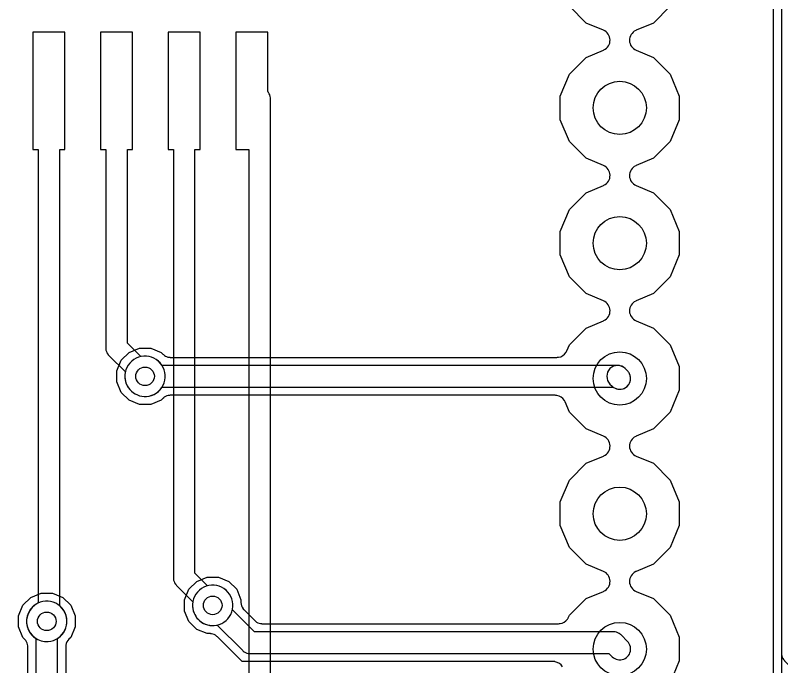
# Model space of a CAD drawing. Header units: millimetres. Extents: x 0 to 45, y 0 to 60.
# Drawn here: x 23.41 to 37.8, y 24.75 to 36.98 of the extents above; entities that cross this region are included whole.
import ezdxf

# ---------------------------------------------------------------- set-up
doc = ezdxf.new("R2010")
doc.units = ezdxf.units.MM

msp = doc.modelspace()

# ---------------------------------------------------------------- linework, layer by layer
at = {"layer": '16_copper'}
for points in [[(34.916, 48.797), (37.797, 45.916), (37.797, 25), (37.798, 24.99), (37.798, 24.98, 0.132342), (37.835, 24.881), (37.841, 24.875, 0.018024), (37.85, 24.863), (37.856, 24.856), (39.206, 23.506)], [(28.203, 24.084), (28.203, 35.41), (28.202, 35.42), (28.202, 35.43, 0.132342), (28.165, 35.529), (28.159, 35.535, 0.017577), (28.15, 35.546), (28.15, 36.66), (27.55, 36.66), (27.55, 34.46), (27.797, 34.46), (27.797, 24)]]:
    msp.add_lwpolyline(points, format="xyb", dxfattribs=at)
for points in [[(24.074, 25.228, 0.621841), (24.25, 25.885), (24.243, 25.89), (24.243, 34.46), (24.34, 34.46), (24.34, 36.66), (23.74, 36.66), (23.74, 34.46), (23.837, 34.46), (23.837, 25.942), (23.832, 25.94, 0.820679), (24.025, 25.222)], [(25.92, 29.828, 1), (25.772, 30.572), (25.764, 30.57), (25.513, 30.82), (25.513, 34.46), (25.61, 34.46), (25.61, 36.66), (25.01, 36.66), (25.01, 34.46), (25.107, 34.46), (25.107, 30.736), (25.108, 30.726), (25.108, 30.716, 0.132342), (25.145, 30.617), (25.151, 30.611, 0.018024), (25.16, 30.6), (25.166, 30.593), (25.477, 30.282), (25.474, 30.274, 0.493144), (25.871, 29.822)], [(27.19, 25.528, 1), (27.042, 26.272), (27.021, 26.266), (26.783, 26.504), (26.783, 34.46), (26.88, 34.46), (26.88, 36.66), (26.28, 36.66), (26.28, 34.46), (26.377, 34.46), (26.377, 26.42), (26.378, 26.41), (26.378, 26.4, 0.132342), (26.415, 26.301), (26.421, 26.295, 0.018024), (26.43, 26.283), (26.436, 26.276), (26.744, 25.969), (26.738, 25.925, 0.453092), (27.141, 25.522)], [(34.779, 29.958, 0.469058), (34.956, 30.215), (34.943, 30.249, 0.075024), (34.904, 30.304), (34.864, 30.344, 1), (34.576, 30.056), (34.616, 30.016), (34.644, 29.993), (34.674, 29.976, 0.087946), (34.743, 29.958)]]:
    msp.add_lwpolyline(points, format="xyb", close=True, dxfattribs=at)
at = {"layer": '1_copper'}
for points in [[(22.75, 57.36), (24.65, 57.36), (24.65, 57.455), (25.333, 56.772), (25.341, 56.766), (25.348, 56.759, 0.132344), (25.445, 56.715), (25.453, 56.715, 0.018059), (25.467, 56.713), (25.477, 56.713), (33, 56.713), (37.797, 51.916), (37.797, 15.704)], [(33.687, 24.745, 0.222881), (33.544, 24.842), (33.541, 24.842), (33.538, 24.843), (33.527, 24.843), (33.512, 24.844), (27.669, 24.844), (27.203, 25.31), (27.196, 25.316), (27.188, 25.323, 0.132344), (27.092, 25.367), (27.084, 25.367), (27.077, 25.369), (27.069, 25.369), (27.06, 25.369), (27.011, 25.369), (26.816, 25.45), (26.666, 25.599), (26.586, 25.794), (26.586, 26.006), (26.666, 26.201), (26.816, 26.35), (27.011, 26.431), (27.222, 26.431), (27.417, 26.35), (27.566, 26.201), (27.647, 26.006), (27.647, 25.956, 0.157844), (27.685, 25.837), (27.691, 25.831, 0.018035), (27.7, 25.82), (27.706, 25.813), (27.904, 25.615), (27.912, 25.609), (27.919, 25.602, 0.132344), (28.015, 25.558), (28.024, 25.558, 0.018059), (28.038, 25.556), (28.048, 25.556), (33.612, 25.556), (33.626, 25.557), (33.64, 25.558, 0.204314), (33.776, 25.641), (33.785, 25.652), (33.786, 25.655), (33.788, 25.658), (33.792, 25.668), (33.799, 25.681), (33.813, 25.713), (34.127, 26.027), (34.452, 26.162), (34.461, 26.167, 0.651694), (34.452, 26.538), (34.127, 26.673), (33.813, 26.987), (33.642, 27.398), (33.642, 27.842), (33.813, 28.253), (34.127, 28.567), (34.452, 28.702), (34.461, 28.707, 0.651694), (34.452, 29.078), (34.127, 29.213), (33.813, 29.527), (33.733, 29.719), (33.726, 29.732), (33.72, 29.745, 0.222881), (33.577, 29.842), (33.574, 29.842), (33.571, 29.843), (33.56, 29.843), (33.545, 29.844), (26.325, 29.844), (26.315, 29.844), (26.305, 29.843, 0.132342), (26.206, 29.806), (26.2, 29.8), (26.194, 29.796), (26.189, 29.791), (26.181, 29.785), (26.147, 29.75), (25.952, 29.669), (25.741, 29.669), (25.546, 29.75), (25.396, 29.899), (25.316, 30.094), (25.316, 30.306), (25.396, 30.501), (25.546, 30.65), (25.741, 30.731), (25.952, 30.731), (26.147, 30.65), (26.181, 30.615), (26.189, 30.609), (26.197, 30.602), (26.203, 30.597), (26.209, 30.592, 0.113175), (26.293, 30.558), (26.301, 30.558, 0.018059), (26.316, 30.556), (26.325, 30.556), (33.578, 30.556), (33.593, 30.557), (33.607, 30.558, 0.222879), (33.751, 30.652), (33.753, 30.655), (33.755, 30.658), (33.759, 30.667), (33.766, 30.681), (33.813, 30.793), (34.127, 31.107), (34.452, 31.242), (34.461, 31.247, 0.651694), (34.452, 31.618), (34.127, 31.753), (33.813, 32.067), (33.642, 32.478), (33.642, 32.922), (33.813, 33.333), (34.127, 33.647), (34.452, 33.782), (34.461, 33.787, 0.651694), (34.452, 34.158), (34.127, 34.293), (33.813, 34.607), (33.642, 35.018), (33.642, 35.462), (33.813, 35.873), (34.127, 36.187), (34.452, 36.322), (34.461, 36.327, 0.651694), (34.452, 36.698), (34.127, 36.833), (33.813, 37.147)], [(35.707, 37.147), (35.393, 36.833), (35.068, 36.698), (35.059, 36.693, 0.65175), (35.068, 36.322), (35.393, 36.187), (35.707, 35.873), (35.878, 35.462), (35.878, 35.018), (35.707, 34.607), (35.393, 34.293), (35.068, 34.158), (35.059, 34.153, 0.65175), (35.068, 33.782), (35.393, 33.647), (35.707, 33.333), (35.878, 32.922), (35.878, 32.478), (35.707, 32.067), (35.393, 31.753), (35.068, 31.618), (35.059, 31.613, 0.65175), (35.068, 31.242), (35.393, 31.107), (35.707, 30.793), (35.878, 30.382), (35.878, 29.938), (35.707, 29.527), (35.393, 29.213), (35.068, 29.078), (35.059, 29.073, 0.65175), (35.068, 28.702), (35.393, 28.567), (35.707, 28.253), (35.878, 27.842), (35.878, 27.398), (35.707, 26.987), (35.393, 26.673), (35.068, 26.538), (35.059, 26.533, 0.65175), (35.068, 26.162), (35.393, 26.027), (35.707, 25.713), (35.878, 25.302), (35.878, 24.858), (35.707, 24.447)], [(23.644, 16.031), (23.644, 25.121), (23.644, 25.131), (23.643, 25.141, 0.132342), (23.606, 25.24), (23.6, 25.247), (23.596, 25.252), (23.591, 25.258), (23.585, 25.265), (23.55, 25.299), (23.469, 25.494), (23.469, 25.706), (23.55, 25.901), (23.699, 26.05), (23.894, 26.131), (24.106, 26.131), (24.301, 26.05), (24.45, 25.901), (24.531, 25.706), (24.531, 25.494), (24.45, 25.299), (24.415, 25.265, 0.157846), (24.358, 25.153), (24.358, 25.145, 0.018086), (24.356, 25.13), (24.356, 25.121), (24.356, 15.653)], [(24.203, 15.8), (24.203, 25.281), (24.211, 25.285, 1), (23.789, 25.915), (23.75, 25.885, 0.493145), (23.789, 25.285), (23.797, 25.281), (23.797, 15.884)]]:
    msp.add_lwpolyline(points, format="xyb", dxfattribs=at)
msp.add_lwpolyline([(37.644, 15.851), (37.644, 51.769)], dxfattribs=at)
for points in [[(25.92, 29.828, 0.198912), (26.161, 29.989), (26.166, 29.997), (34.64, 29.997), (34.644, 29.993), (34.674, 29.976, 0.641201), (34.956, 30.215), (34.943, 30.249, 0.075024), (34.904, 30.304), (34.864, 30.344, 0.157846), (34.752, 30.401), (34.744, 30.401, 0.018059), (34.729, 30.402), (34.72, 30.403), (26.166, 30.403), (26.161, 30.411, 1), (25.531, 29.989), (25.561, 29.95, 0.233167), (25.871, 29.822)], [(34.779, 24.878, 0.635488), (34.904, 25.224), (34.784, 25.344), (34.776, 25.35), (34.769, 25.357, 0.132344), (34.672, 25.401), (34.664, 25.401, 0.018059), (34.649, 25.402), (34.64, 25.403), (27.9, 25.403), (27.486, 25.818), (27.488, 25.826, 1), (26.744, 25.974), (26.738, 25.925, 0.493144), (27.19, 25.528), (27.198, 25.53), (27.673, 25.056), (27.68, 25.05), (27.688, 25.043, 0.132344), (27.784, 24.999), (27.792, 24.999, 0.018059), (27.807, 24.998), (27.816, 24.997), (34.556, 24.997), (34.616, 24.936), (34.644, 24.913, 0.132343), (34.743, 24.878)]]:
    msp.add_lwpolyline(points, format="xyb", close=True, dxfattribs=at)
at = {"layer": 'drills_PTH'}
for centre in [(34.76, 35.24), (34.76, 32.7), (34.76, 30.16), (34.76, 27.62), (34.76, 25.08)]:
    msp.add_circle(centre, 0.5, dxfattribs=at)
at = {"layer": 'drills_via_1_16'}
for centre in [(25.846, 30.2), (27.116, 25.9), (24, 25.6)]:
    msp.add_circle(centre, 0.175, dxfattribs=at)

doc.saveas('drawing.dxf')
